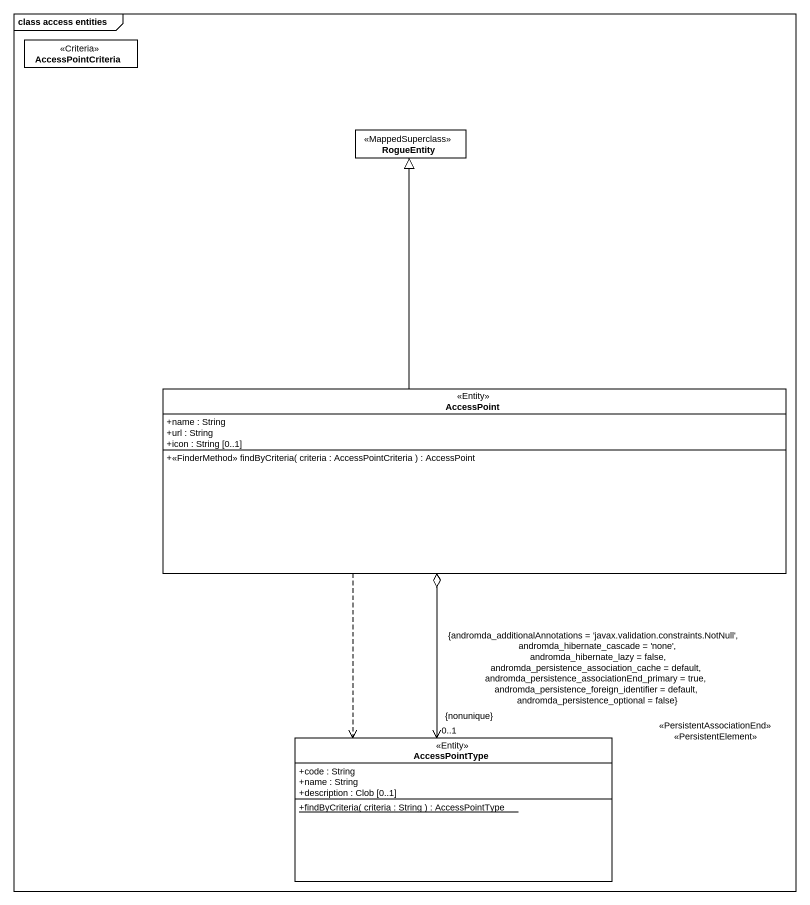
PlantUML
@startuml
mainframe class access entities
hide circle
hide empty members
skinparam classAttributeIconSize 0
class AccessPointCriteria <<Criteria>>
class RogueEntity <<MappedSuperclass>>
class AccessPoint <<Entity>> {
  +name : String
  +url : String
  +icon : String [0..1]
  +<<FinderMethod>> findByCriteria( criteria : AccessPointCriteria ) : AccessPoint
}
class AccessPointType <<Entity>> {
  +code : String
  +name : String
  +description : Clob [0..1]
  {static} +findByCriteria( criteria : String ) : AccessPointType
}
AccessPoint -up-|> RogueEntity
AccessPoint o--> "<<PersistentAssociationEnd>> <<PersistentElement>>\n0..1\n{andromda_additionalAnnotations = 'javax.validation.constraints.NotNull', andromda_hibernate_cascade = 'none', andromda_hibernate_lazy = false, andromda_persistence_association_cache = default, andromda_persistence_associationEnd_primary = true, andromda_persistence_foreign_identifier = default, andromda_persistence_optional = false}\n{nonunique}" AccessPointType
AccessPoint ..> AccessPointType
@enduml
